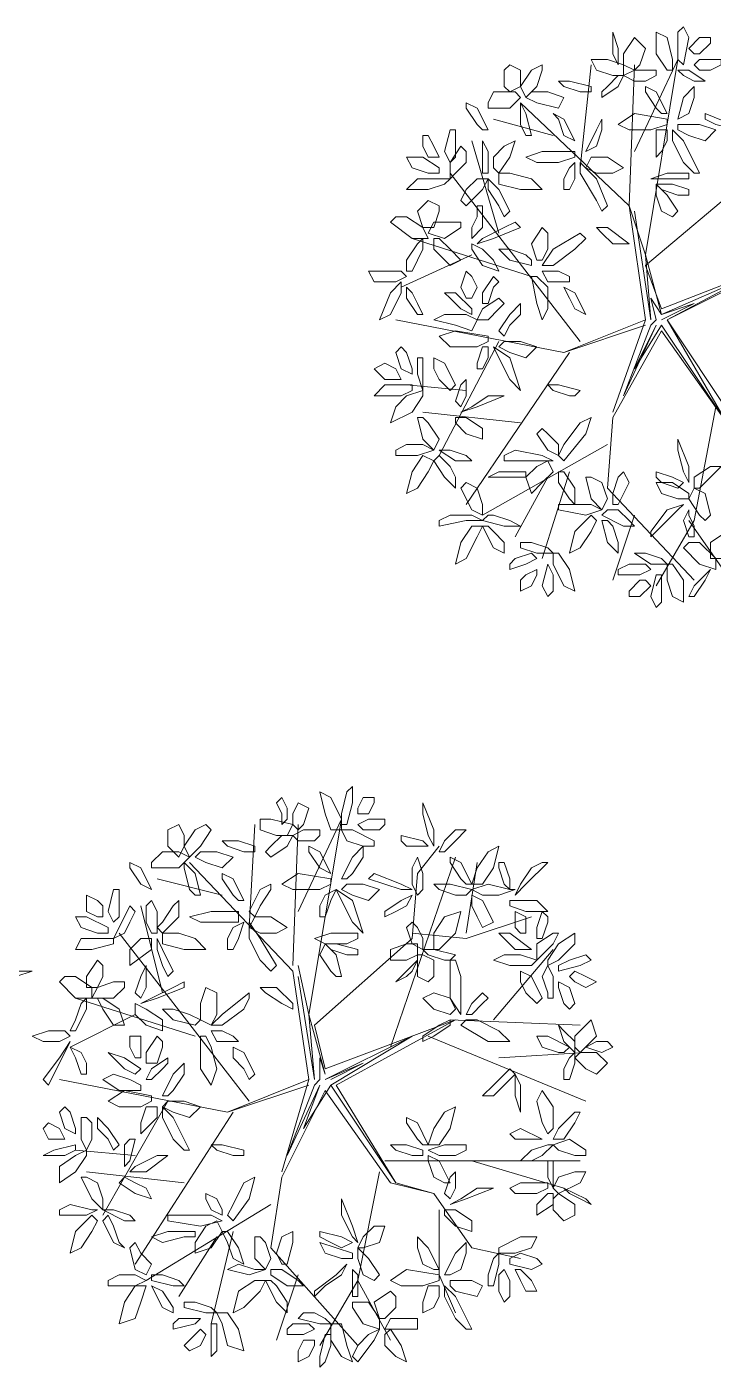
# Model space of a CAD drawing. Header units: millimetres. Extents: x 2576 to 2719, y 1757 to 1977.
# Drawn here: x 2610.64 to 2614.22, y 1833.99 to 1840.96 of the extents above; entities that cross this region are included whole.
import ezdxf

# ---------------------------------------------------------------- set-up
doc = ezdxf.new("R2010")
doc.units = ezdxf.units.MM
doc.layers.add('PDF_0', color=7, linetype='Continuous')

msp = doc.modelspace()

# ---------------------------------------------------------------- linework, layer by layer
at = {"layer": 'PDF_0', "lineweight": 9}
for points in [[(2614.0318, 1840.8231), (2614.0318, 1840.936), (2614.06, 1840.9643), (2614.0883, 1840.9078), (2614.06, 1840.7666), (2614.0318, 1840.7948)], [(2613.7212, 1840.7666), (2613.7212, 1840.7948), (2613.7212, 1840.8513), (2613.6929, 1840.936), (2613.6929, 1840.8795), (2613.6929, 1840.8231)], [(2613.8059, 1840.7383), (2613.7494, 1840.7666), (2613.7494, 1840.8231), (2613.8059, 1840.9078), (2613.8624, 1840.8513), (2613.8341, 1840.7666)], [(2614.0036, 1840.7383), (2613.9753, 1840.7383), (2613.9188, 1840.8231), (2613.9188, 1840.936), (2613.9753, 1840.9078), (2614.0036, 1840.7948)], [(2614.1165, 1840.8231), (2614.0883, 1840.8513), (2614.1448, 1840.9078), (2614.2012, 1840.9078), (2614.2012, 1840.8795), (2614.1448, 1840.8231)], [(2613.2129, 1840.7383), (2613.2129, 1840.6536), (2613.1564, 1840.6254), (2613.1281, 1840.6536), (2613.1281, 1840.7383), (2613.1564, 1840.7666)], [(2613.3258, 1840.7666), (2613.3258, 1840.7383), (2613.2976, 1840.6536), (2613.2411, 1840.5971), (2613.2129, 1840.6536), (2613.2693, 1840.7383)], [(2613.6929, 1840.7101), (2613.6082, 1840.7383), (2613.58, 1840.7948), (2613.6647, 1840.7948), (2613.7494, 1840.7666), (2613.7494, 1840.7101)], [(2614.2012, 1840.7383), (2614.1448, 1840.7383), (2614.1165, 1840.7666), (2614.1448, 1840.7948), (2614.2577, 1840.7948), (2614.2577, 1840.7666)], [(2613.6647, 1840.6536), (2613.7212, 1840.7101), (2613.7494, 1840.7101), (2613.7212, 1840.6536), (2613.6365, 1840.5971), (2613.6365, 1840.6254)], [(2613.8624, 1840.6819), (2613.8059, 1840.6819), (2613.7494, 1840.7101), (2613.8059, 1840.7383), (2613.9188, 1840.7383), (2613.9188, 1840.7101)], [(2614.1165, 1840.6819), (2614.173, 1840.6819), (2614.0883, 1840.7383), (2614.0318, 1840.7383), (2614.06, 1840.7101)], [(2613.0717, 1840.6254), (2613.1846, 1840.6254), (2613.2129, 1840.5971), (2613.1564, 1840.5407), (2613.0434, 1840.5407), (2613.0434, 1840.5689)], [(2613.2411, 1840.5971), (2613.2693, 1840.6254), (2613.3541, 1840.6254), (2613.4388, 1840.5971), (2613.4105, 1840.5407), (2613.2976, 1840.5689)], [(2613.5235, 1840.6254), (2613.4388, 1840.6536), (2613.4105, 1840.6819), (2613.467, 1840.6819), (2613.58, 1840.6536), (2613.58, 1840.6254)], [(2613.9188, 1840.5407), (2613.8624, 1840.6254), (2613.8624, 1840.6536), (2613.9188, 1840.6254), (2613.9753, 1840.5124), (2613.9471, 1840.5124)], [(2614.0883, 1840.5124), (2614.0318, 1840.4842), (2614.06, 1840.5971), (2614.1165, 1840.6536), (2614.1165, 1840.5971)], [(2612.9869, 1840.456), (2612.9305, 1840.5407), (2612.9305, 1840.5689), (2612.9869, 1840.5407), (2613.0434, 1840.4277), (2613.0152, 1840.4277)], [(2613.2129, 1840.456), (2613.2129, 1840.5407), (2613.2129, 1840.5689), (2613.2411, 1840.5124), (2613.2693, 1840.3995), (2613.2411, 1840.3995)], [(2613.4388, 1840.3995), (2613.4953, 1840.3712), (2613.4388, 1840.4842), (2613.3823, 1840.5124), (2613.4105, 1840.4842)], [(2613.6082, 1840.343), (2613.5517, 1840.3148), (2613.6082, 1840.4277), (2613.6365, 1840.4842), (2613.6365, 1840.4277)], [(2613.8906, 1840.4277), (2613.7776, 1840.4277), (2613.7212, 1840.456), (2613.8059, 1840.5124), (2613.9753, 1840.4842), (2613.9753, 1840.456)], [(2614.2295, 1840.456), (2614.3424, 1840.4277), (2614.3989, 1840.4277), (2614.3142, 1840.456), (2614.173, 1840.5124), (2614.173, 1840.4842)], [(2612.874, 1840.3712), (2612.874, 1840.2865), (2612.8457, 1840.2583), (2612.8175, 1840.3148), (2612.8457, 1840.4277), (2612.874, 1840.4277)], [(2613.9188, 1840.2865), (2613.9471, 1840.3148), (2613.9753, 1840.3712), (2613.9753, 1840.4277), (2613.9188, 1840.4277), (2613.9188, 1840.343)], [(2614.06, 1840.2583), (2614.0036, 1840.3712), (2614.0036, 1840.4277), (2614.06, 1840.3712), (2614.1448, 1840.2018), (2614.1165, 1840.2018)], [(2614.0318, 1840.4277), (2614.0318, 1840.456), (2614.1448, 1840.456), (2614.2295, 1840.4277), (2614.173, 1840.3712), (2614.0883, 1840.3995)], [(2612.7893, 1840.2865), (2612.7328, 1840.2865), (2612.7045, 1840.343), (2612.7045, 1840.3995), (2612.7328, 1840.3995), (2612.761, 1840.343)], [(2612.9305, 1840.2583), (2612.874, 1840.2018), (2612.8457, 1840.1736), (2612.8457, 1840.2583), (2612.9022, 1840.343), (2612.9305, 1840.3148)], [(2613.0152, 1840.2583), (2613.0152, 1840.343), (2613.0152, 1840.3712), (2613.0434, 1840.3148), (2613.0434, 1840.2018), (2613.0152, 1840.2018)], [(2613.0717, 1840.2865), (2613.1281, 1840.343), (2613.1846, 1840.3712), (2613.1564, 1840.2865), (2613.0999, 1840.2018), (2613.0717, 1840.23)], [(2612.7328, 1840.2018), (2612.6481, 1840.23), (2612.6198, 1840.2865), (2612.7045, 1840.2865), (2612.7893, 1840.23), (2612.7893, 1840.2018)], [(2613.4105, 1840.2583), (2613.2976, 1840.2583), (2613.2411, 1840.2865), (2613.3258, 1840.3148), (2613.4953, 1840.3148), (2613.4953, 1840.2865)], [(2613.5517, 1840.23), (2613.58, 1840.2865), (2613.6647, 1840.2865), (2613.7494, 1840.23), (2613.6929, 1840.2018), (2613.6082, 1840.2018)], [(2613.0999, 1840.2018), (2613.0999, 1840.1453), (2613.2129, 1840.1171), (2613.3258, 1840.1171), (2613.2693, 1840.1736), (2613.1564, 1840.2018)], [(2613.4388, 1840.1171), (2613.467, 1840.1171), (2613.4953, 1840.1736), (2613.4953, 1840.2583), (2613.467, 1840.23), (2613.4388, 1840.1736)], [(2613.6082, 1840.0606), (2613.5235, 1840.2018), (2613.5235, 1840.2583), (2613.6082, 1840.1736), (2613.6647, 1840.0324), (2613.6365, 1840.0041)], [(2614.0318, 1840.1736), (2613.9471, 1840.1736), (2613.8906, 1840.1736), (2613.9753, 1840.2018), (2614.0883, 1840.2018), (2614.0883, 1840.1736)], [(2612.8457, 1840.1736), (2612.8175, 1840.1453), (2612.7328, 1840.1171), (2612.6198, 1840.1171), (2612.6763, 1840.1736), (2612.761, 1840.1736)], [(2612.9305, 1840.1171), (2612.9869, 1840.1736), (2613.0434, 1840.1736), (2613.0152, 1840.1171), (2612.9305, 1840.0324), (2612.9022, 1840.0606)], [(2613.0999, 1840.0324), (2613.0434, 1840.1171), (2613.0434, 1840.1736), (2613.0999, 1840.1171), (2613.1564, 1840.0041), (2613.1281, 1839.9759)], [(2614.0318, 1840.0888), (2613.9471, 1840.1171), (2613.9188, 1840.1453), (2614.0036, 1840.1453), (2614.0883, 1840.1171), (2614.0883, 1840.0888)], [(2613.9471, 1840.0041), (2613.9188, 1840.0888), (2613.9188, 1840.1453), (2613.9753, 1840.0888), (2614.0318, 1840.0041), (2614.0036, 1839.9759)], [(2612.7893, 1840.0041), (2612.761, 1839.9194), (2612.7045, 1839.9194), (2612.6763, 1840.0041), (2612.7328, 1840.0606), (2612.7893, 1840.0324)], [(2612.9869, 1839.9759), (2612.9587, 1839.9194), (2612.9587, 1839.8629), (2613.0152, 1839.9194), (2613.0152, 1840.0324), (2612.9869, 1840.0324)], [(2612.6198, 1839.9759), (2612.7045, 1839.9194), (2612.7328, 1839.8629), (2612.6481, 1839.8629), (2612.5351, 1839.9476), (2612.5633, 1839.9759)], [(2612.9022, 1839.9476), (2612.9022, 1839.9194), (2612.8175, 1839.8629), (2612.7328, 1839.8912), (2612.761, 1839.9476), (2612.8457, 1839.9476)], [(2613.1281, 1839.9194), (2613.0152, 1839.8629), (2612.9869, 1839.8347), (2613.0717, 1839.8629), (2613.2129, 1839.9194), (2613.1846, 1839.9476)], [(2613.3258, 1839.75), (2613.2976, 1839.75), (2613.2693, 1839.8347), (2613.3258, 1839.9194), (2613.3541, 1839.8912), (2613.3541, 1839.8064)], [(2613.6929, 1839.8347), (2613.6365, 1839.8912), (2613.6082, 1839.9194), (2613.6647, 1839.9194), (2613.7776, 1839.8347), (2613.7494, 1839.8347)], [(2612.6198, 1839.75), (2612.6763, 1839.8347), (2612.7045, 1839.8629), (2612.7045, 1839.8064), (2612.6481, 1839.6935), (2612.6198, 1839.6935)], [(2612.761, 1839.8629), (2612.7893, 1839.8629), (2612.8457, 1839.8064), (2612.9022, 1839.75), (2612.8457, 1839.7217), (2612.761, 1839.8064)], [(2613.4953, 1839.8064), (2613.3823, 1839.7217), (2613.3258, 1839.7217), (2613.3823, 1839.8064), (2613.5235, 1839.8912), (2613.5517, 1839.8629)], [(2612.9587, 1839.8347), (2612.9587, 1839.8064), (2613.0152, 1839.7217), (2613.0999, 1839.6935), (2613.0717, 1839.75), (2613.0152, 1839.8064)], [(2613.2411, 1839.7782), (2613.1564, 1839.8064), (2613.0999, 1839.8064), (2613.1564, 1839.75), (2613.2693, 1839.7217), (2613.2693, 1839.75)], [(2612.6198, 1839.6652), (2612.5916, 1839.6935), (2612.5069, 1839.6935), (2612.4221, 1839.6935), (2612.4504, 1839.637), (2612.5633, 1839.637)], [(2612.9587, 1839.5523), (2612.9305, 1839.5523), (2612.9022, 1839.6088), (2612.9305, 1839.6935), (2612.9587, 1839.6652), (2612.9869, 1839.6088)], [(2613.0717, 1839.6088), (2613.0434, 1839.524), (2613.0152, 1839.524), (2613.0152, 1839.5805), (2613.0717, 1839.6652), (2613.0999, 1839.637)], [(2613.3541, 1839.6088), (2613.3541, 1839.4958), (2613.3258, 1839.4393), (2613.2976, 1839.524), (2613.2693, 1839.6652), (2613.2976, 1839.6652)], [(2613.467, 1839.637), (2613.467, 1839.6652), (2613.4105, 1839.6935), (2613.3258, 1839.6935), (2613.3541, 1839.637), (2613.4388, 1839.637)], [(2612.5351, 1839.4676), (2612.4786, 1839.4393), (2612.5351, 1839.5805), (2612.5916, 1839.637), (2612.5916, 1839.5805)], [(2612.6763, 1839.524), (2612.6481, 1839.5805), (2612.6198, 1839.6088), (2612.6198, 1839.5523), (2612.6763, 1839.4676), (2612.7045, 1839.4676)], [(2612.9022, 1839.4958), (2612.8457, 1839.5523), (2612.8175, 1839.5805), (2612.874, 1839.5805), (2612.9587, 1839.4958), (2612.9587, 1839.4676)], [(2613.4953, 1839.4958), (2613.5517, 1839.4676), (2613.4953, 1839.5805), (2613.4388, 1839.6088), (2613.467, 1839.5523)], [(2613.0999, 1839.4958), (2613.0434, 1839.4393), (2612.9869, 1839.4393), (2613.0152, 1839.4958), (2613.0999, 1839.5523), (2613.1281, 1839.524)], [(2613.1564, 1839.4111), (2613.2129, 1839.4676), (2613.2129, 1839.524), (2613.1564, 1839.4676), (2613.0999, 1839.3828), (2613.1281, 1839.3546)], [(2612.9869, 1839.4393), (2612.9587, 1839.3828), (2612.874, 1839.4111), (2612.761, 1839.4393), (2612.8175, 1839.4676), (2612.9305, 1839.4676)], [(2612.9869, 1839.2981), (2612.8457, 1839.2981), (2612.7893, 1839.3546), (2612.874, 1839.3828), (2613.0434, 1839.3546), (2613.0434, 1839.3264)], [(2612.6198, 1839.2699), (2612.6481, 1839.1852), (2612.6481, 1839.1569), (2612.5916, 1839.1852), (2612.5633, 1839.2699), (2612.5916, 1839.2981)], [(2612.9869, 1839.1852), (2613.0152, 1839.1852), (2613.0434, 1839.2416), (2613.0434, 1839.2981), (2613.0152, 1839.2981), (2612.9869, 1839.2134)], [(2613.1564, 1839.1287), (2613.2129, 1839.0722), (2613.1564, 1839.2416), (2613.0717, 1839.2981), (2613.0999, 1839.2416)], [(2613.0999, 1839.2981), (2613.1281, 1839.3264), (2613.2129, 1839.3264), (2613.2976, 1839.2981), (2613.2411, 1839.2416), (2613.1564, 1839.2699)], [(2612.7045, 1839.2134), (2612.7045, 1839.1287), (2612.7045, 1839.0722), (2612.6763, 1839.1569), (2612.6763, 1839.2416), (2612.7045, 1839.2416)], [(2612.7893, 1839.1287), (2612.761, 1839.1852), (2612.761, 1839.2416), (2612.8175, 1839.2134), (2612.874, 1839.1004), (2612.8457, 1839.0722)], [(2612.5916, 1839.1287), (2612.5633, 1839.1287), (2612.5069, 1839.1287), (2612.4504, 1839.1852), (2612.5069, 1839.2134), (2612.5633, 1839.1852)], [(2612.5916, 1839.044), (2612.5069, 1839.044), (2612.4504, 1839.044), (2612.5069, 1839.1004), (2612.6481, 1839.1004), (2612.6481, 1839.0722)], [(2612.9022, 1839.1004), (2612.9305, 1839.1287), (2612.9305, 1839.044), (2612.9022, 1838.9875), (2612.874, 1839.0157)], [(2613.467, 1839.044), (2613.3823, 1839.0722), (2613.3541, 1839.1004), (2613.4105, 1839.1004), (2613.5235, 1839.0722), (2613.4953, 1839.044)], [(2612.7045, 1839.0722), (2612.7045, 1839.044), (2612.6481, 1838.9592), (2612.5351, 1838.9028), (2612.5633, 1838.9875), (2612.6198, 1839.044)], [(2613.0434, 1839.044), (2613.1281, 1839.044), (2612.9869, 1838.9875), (2612.9022, 1838.9592), (2612.9587, 1838.9875)], [(2612.7328, 1838.9028), (2612.7893, 1838.8181), (2612.761, 1838.7616), (2612.7045, 1838.8181), (2612.6763, 1838.931), (2612.7045, 1838.931)], [(2612.874, 1838.931), (2612.874, 1838.9028), (2612.9305, 1838.8463), (2613.0152, 1838.8181), (2613.0152, 1838.8745), (2612.9305, 1838.931)], [(2613.3258, 1838.8745), (2613.2976, 1838.8463), (2613.3541, 1838.7616), (2613.4105, 1838.7333), (2613.4105, 1838.7898), (2613.3541, 1838.8463)], [(2613.4388, 1838.7898), (2613.5235, 1838.9028), (2613.58, 1838.931), (2613.5517, 1838.8463), (2613.4388, 1838.7051), (2613.4105, 1838.7333)], [(2614.0318, 1838.7616), (2614.0318, 1838.8181), (2614.0883, 1838.6769), (2614.0883, 1838.5921), (2614.06, 1838.6486)], [(2612.6198, 1838.7898), (2612.7045, 1838.7898), (2612.761, 1838.7616), (2612.6763, 1838.7333), (2612.5633, 1838.7333), (2612.5633, 1838.7616)], [(2612.761, 1838.7051), (2612.7045, 1838.7333), (2612.6481, 1838.6486), (2612.6198, 1838.5357), (2612.6763, 1838.5639), (2612.7328, 1838.6486)], [(2612.8457, 1838.6769), (2612.874, 1838.6204), (2612.874, 1838.5639), (2612.8175, 1838.6204), (2612.761, 1838.7051), (2612.7893, 1838.7333)], [(2612.8457, 1838.7616), (2612.7893, 1838.7616), (2612.874, 1838.7051), (2612.9587, 1838.7051), (2612.9305, 1838.7333)], [(2613.1846, 1838.7616), (2613.3258, 1838.7333), (2613.3823, 1838.7051), (2613.2976, 1838.7051), (2613.1281, 1838.7051), (2613.1281, 1838.7333)], [(2613.3541, 1838.7051), (2613.3823, 1838.6486), (2613.3258, 1838.5921), (2613.2693, 1838.5357), (2613.2411, 1838.6204), (2613.2976, 1838.6769)], [(2614.1165, 1838.5639), (2614.1448, 1838.5639), (2614.2012, 1838.6204), (2614.2577, 1838.6769), (2614.2012, 1838.6769), (2614.1165, 1838.6204)], [(2612.9869, 1838.5639), (2613.0152, 1838.4792), (2613.0152, 1838.4227), (2612.9587, 1838.4509), (2612.9022, 1838.5639), (2612.9305, 1838.5921)], [(2613.1846, 1838.6204), (2613.0999, 1838.6204), (2613.0434, 1838.6204), (2613.0999, 1838.6486), (2613.2411, 1838.6486), (2613.2411, 1838.6204)], [(2613.4105, 1838.5921), (2613.467, 1838.5074), (2613.4953, 1838.4792), (2613.4953, 1838.5639), (2613.4388, 1838.6486), (2613.4105, 1838.6486)], [(2613.6365, 1838.5921), (2613.6647, 1838.5074), (2613.6365, 1838.4509), (2613.58, 1838.5074), (2613.5517, 1838.6204), (2613.58, 1838.6204)], [(2613.6929, 1838.5357), (2613.7212, 1838.6204), (2613.7494, 1838.6486), (2613.7776, 1838.5921), (2613.7212, 1838.4792), (2613.6929, 1838.4792)], [(2613.9471, 1838.5921), (2614.0318, 1838.5639), (2614.06, 1838.5921), (2614.0036, 1838.6204), (2613.9188, 1838.6486), (2613.9188, 1838.6204)], [(2614.0883, 1838.5074), (2614.0883, 1838.5357), (2614.0036, 1838.5921), (2613.9188, 1838.5921), (2613.9471, 1838.5357), (2614.0318, 1838.5074)], [(2614.1448, 1838.4227), (2614.0883, 1838.5074), (2614.1165, 1838.5639), (2614.173, 1838.5357), (2614.2012, 1838.4227), (2614.173, 1838.3945)], [(2613.4953, 1838.4792), (2613.58, 1838.4792), (2613.6365, 1838.4509), (2613.5517, 1838.4227), (2613.4105, 1838.4509), (2613.4105, 1838.4792)], [(2613.9471, 1838.3662), (2614.0318, 1838.4509), (2614.06, 1838.4792), (2613.9753, 1838.4509), (2613.8906, 1838.338), (2613.8906, 1838.3097)], [(2612.8457, 1838.4227), (2612.9587, 1838.4227), (2613.0152, 1838.3945), (2612.9305, 1838.3945), (2612.7893, 1838.3662), (2612.7893, 1838.3945)], [(2613.0717, 1838.4227), (2613.1564, 1838.3945), (2613.2129, 1838.3662), (2613.1281, 1838.3662), (2613.0152, 1838.3945), (2613.0434, 1838.4227)], [(2613.6082, 1838.3945), (2613.58, 1838.4227), (2613.4953, 1838.338), (2613.467, 1838.225), (2613.5235, 1838.2533), (2613.58, 1838.338)], [(2613.7212, 1838.4509), (2613.7776, 1838.3945), (2613.8059, 1838.3662), (2613.7494, 1838.3662), (2613.6365, 1838.4227), (2613.6647, 1838.4509)], [(2613.6929, 1838.3662), (2613.7212, 1838.2815), (2613.7212, 1838.225), (2613.6647, 1838.2815), (2613.6365, 1838.3945), (2613.6647, 1838.3945)], [(2614.1165, 1838.3662), (2614.0883, 1838.4227), (2614.0883, 1838.4509), (2614.06, 1838.3945), (2614.0883, 1838.3097), (2614.1165, 1838.3097)], [(2613.0152, 1838.3662), (2612.9587, 1838.3662), (2612.9022, 1838.2815), (2612.874, 1838.1685), (2612.9305, 1838.1968), (2612.9869, 1838.3097)], [(2613.0717, 1838.338), (2613.1281, 1838.2815), (2613.1281, 1838.225), (2613.0717, 1838.2533), (2613.0152, 1838.3662), (2613.0434, 1838.3662)], [(2614.3142, 1838.2533), (2614.2577, 1838.1968), (2614.2012, 1838.1968), (2614.2012, 1838.2815), (2614.286, 1838.338), (2614.3142, 1838.3097)], [(2613.2693, 1838.2815), (2613.3541, 1838.2533), (2613.3823, 1838.225), (2613.2976, 1838.225), (2613.2129, 1838.2533), (2613.2129, 1838.2815)], [(2614.1448, 1838.2815), (2614.2295, 1838.1968), (2614.2295, 1838.1403), (2614.1448, 1838.1685), (2614.06, 1838.2533), (2614.0883, 1838.2815)], [(2613.1846, 1838.1968), (2613.2693, 1838.225), (2613.2976, 1838.1968), (2613.2411, 1838.1685), (2613.1564, 1838.1403), (2613.1564, 1838.1685)], [(2613.3823, 1838.225), (2613.4105, 1838.225), (2613.467, 1838.1403), (2613.4953, 1838.0273), (2613.4388, 1838.0556), (2613.3823, 1838.1685)], [(2613.8624, 1838.225), (2613.8059, 1838.225), (2613.8906, 1838.1685), (2613.9753, 1838.1685), (2613.9471, 1838.1968)], [(2613.2976, 1838.1403), (2613.2976, 1838.1121), (2613.2693, 1838.0556), (2613.2129, 1838.0273), (2613.2129, 1838.0838), (2613.2411, 1838.1121)], [(2613.3823, 1838.1121), (2613.3541, 1838.1685), (2613.3258, 1838.0556), (2613.3541, 1837.9991), (2613.3823, 1838.0273)], [(2613.7776, 1838.1685), (2613.8624, 1838.1685), (2613.8906, 1838.1403), (2613.8341, 1838.1121), (2613.7212, 1838.1121), (2613.7212, 1838.1403)], [(2613.9471, 1838.0556), (2613.9471, 1837.9709), (2613.9188, 1837.9426), (2613.8906, 1837.9991), (2613.9188, 1838.1121), (2613.9471, 1838.1121)], [(2613.9753, 1838.1685), (2614.0036, 1838.1685), (2614.06, 1838.0838), (2614.06, 1837.9709), (2614.0036, 1837.9991), (2613.9753, 1838.0838)], [(2614.1165, 1838.0556), (2614.173, 1838.1121), (2614.2012, 1838.1403), (2614.173, 1838.0838), (2614.1165, 1837.9991), (2614.0883, 1837.9991)], [(2613.8624, 1838.0838), (2613.8906, 1838.0556), (2613.8341, 1837.9991), (2613.7776, 1837.9991), (2613.7776, 1838.0273), (2613.8341, 1838.0838)], [(2612.2809, 1836.8695), (2612.3092, 1836.9825), (2612.3374, 1837.0107), (2612.3374, 1836.926), (2612.3092, 1836.813), (2612.2809, 1836.813)], [(2611.9703, 1836.813), (2611.9986, 1836.8413), (2611.9986, 1836.8978), (2611.9703, 1836.9542), (2611.9421, 1836.926), (2611.9703, 1836.8695)], [(2612.055, 1836.7848), (2612.0268, 1836.813), (2612.0268, 1836.8695), (2612.055, 1836.926), (2612.1115, 1836.8978), (2612.0833, 1836.813)], [(2612.2809, 1836.7848), (2612.2245, 1836.7848), (2612.1962, 1836.8695), (2612.168, 1836.9825), (2612.2245, 1836.9542), (2612.2809, 1836.8413)], [(2612.3657, 1836.8695), (2612.3657, 1836.8978), (2612.3939, 1836.9542), (2612.4504, 1836.9542), (2612.4504, 1836.926), (2612.4221, 1836.8695)], [(2612.7045, 1836.8695), (2612.7045, 1836.926), (2612.761, 1836.7848), (2612.761, 1836.7001), (2612.7328, 1836.7566)], [(2611.462, 1836.7566), (2611.462, 1836.7001), (2611.4338, 1836.6436), (2611.3773, 1836.7001), (2611.3773, 1836.7848), (2611.4338, 1836.813)], [(2611.575, 1836.813), (2611.6032, 1836.7848), (2611.5467, 1836.7001), (2611.4902, 1836.6436), (2611.462, 1836.7001), (2611.5185, 1836.7848)], [(2611.9421, 1836.7566), (2611.8574, 1836.7848), (2611.8574, 1836.8413), (2611.9138, 1836.8413), (2612.0268, 1836.813), (2611.9986, 1836.7566)], [(2612.1397, 1836.7283), (2612.055, 1836.7283), (2612.0268, 1836.7566), (2612.0833, 1836.7848), (2612.168, 1836.7848), (2612.168, 1836.7566)], [(2612.3939, 1836.7001), (2612.3092, 1836.7283), (2612.2809, 1836.7848), (2612.3374, 1836.7848), (2612.4504, 1836.7283), (2612.4504, 1836.7001)], [(2612.4786, 1836.7848), (2612.3939, 1836.7848), (2612.3657, 1836.813), (2612.4221, 1836.8413), (2612.5069, 1836.8413), (2612.5069, 1836.813)], [(2612.7893, 1836.6718), (2612.8175, 1836.6718), (2612.874, 1836.7283), (2612.9305, 1836.7848), (2612.874, 1836.7848), (2612.8175, 1836.7283)], [(2611.7726, 1836.6718), (2611.6879, 1836.7001), (2611.6597, 1836.7283), (2611.7444, 1836.7283), (2611.8291, 1836.7001), (2611.8291, 1836.6718)], [(2611.9138, 1836.7001), (2611.9703, 1836.7566), (2612.0268, 1836.7566), (2611.9986, 1836.7001), (2611.9138, 1836.6436), (2611.8856, 1836.6718)], [(2612.6198, 1836.7001), (2612.7045, 1836.7001), (2612.7328, 1836.7001), (2612.7045, 1836.7283), (2612.5916, 1836.7566), (2612.5916, 1836.7283)], [(2611.349, 1836.6718), (2611.4338, 1836.6718), (2611.4902, 1836.6436), (2611.4338, 1836.5871), (2611.2926, 1836.5871), (2611.2926, 1836.6154)], [(2611.5185, 1836.6436), (2611.5467, 1836.6718), (2611.6314, 1836.6718), (2611.7162, 1836.6436), (2611.6597, 1836.5871), (2611.575, 1836.6154)], [(2612.168, 1836.5871), (2612.2245, 1836.5589), (2612.168, 1836.6718), (2612.1115, 1836.7001), (2612.1115, 1836.6718)], [(2612.3374, 1836.5589), (2612.3939, 1836.6436), (2612.3939, 1836.7001), (2612.3374, 1836.6436), (2612.2809, 1836.5306), (2612.3092, 1836.5306)], [(2612.6763, 1836.4459), (2612.7045, 1836.4742), (2612.7045, 1836.5589), (2612.6763, 1836.6436), (2612.6481, 1836.5871), (2612.6481, 1836.5024)], [(2612.9022, 1836.5306), (2612.8457, 1836.6154), (2612.8457, 1836.6436), (2612.9022, 1836.6154), (2612.9587, 1836.5024), (2612.9305, 1836.5024)], [(2612.9587, 1836.5024), (2613.0152, 1836.5024), (2613.0717, 1836.5871), (2613.0999, 1836.7001), (2613.0434, 1836.6718), (2612.9869, 1836.5871)], [(2611.2361, 1836.5024), (2611.2926, 1836.4742), (2611.2361, 1836.5871), (2611.1796, 1836.6154), (2611.1796, 1836.5871)], [(2611.4902, 1836.4742), (2611.462, 1836.5871), (2611.462, 1836.6154), (2611.5185, 1836.5589), (2611.5467, 1836.4459), (2611.5185, 1836.4459)], [(2613.0999, 1836.5871), (2613.1281, 1836.5024), (2613.1564, 1836.4742), (2613.1564, 1836.5306), (2613.1281, 1836.6154), (2613.0999, 1836.6154)], [(2613.2693, 1836.5871), (2613.2129, 1836.5024), (2613.1846, 1836.4459), (2613.2411, 1836.5024), (2613.3541, 1836.6154), (2613.3258, 1836.6154)], [(2611.7162, 1836.4459), (2611.6597, 1836.5306), (2611.6597, 1836.5589), (2611.7162, 1836.5306), (2611.7726, 1836.4177), (2611.7444, 1836.4177)], [(2611.8574, 1836.3894), (2611.9138, 1836.4742), (2611.9138, 1836.5024), (2611.8574, 1836.4742), (2611.8009, 1836.3612), (2611.8291, 1836.333)], [(2612.168, 1836.4742), (2612.0268, 1836.4742), (2611.9703, 1836.5024), (2612.055, 1836.5589), (2612.2245, 1836.5306), (2612.2245, 1836.5024)], [(2612.2809, 1836.4742), (2612.3092, 1836.5024), (2612.3939, 1836.5024), (2612.4786, 1836.4742), (2612.4221, 1836.4177), (2612.3374, 1836.4459)], [(2612.5069, 1836.5024), (2612.5916, 1836.4742), (2612.6481, 1836.4742), (2612.5916, 1836.5024), (2612.4504, 1836.5589), (2612.4221, 1836.5306)], [(2612.874, 1836.4459), (2612.7893, 1836.4742), (2612.761, 1836.5024), (2612.8457, 1836.5024), (2612.9587, 1836.4742), (2612.9305, 1836.4459)], [(2613.0999, 1836.4459), (2613.0152, 1836.4459), (2612.9587, 1836.4742), (2613.0434, 1836.5024), (2613.1564, 1836.4742), (2613.1846, 1836.4742)], [(2611.0384, 1836.333), (2611.0102, 1836.333), (2610.9537, 1836.3612), (2610.9537, 1836.4459), (2611.0102, 1836.4177), (2611.0384, 1836.3894)], [(2611.1231, 1836.4177), (2611.1231, 1836.333), (2611.0949, 1836.3047), (2611.0666, 1836.3612), (2611.0949, 1836.4742), (2611.1231, 1836.4742)], [(2612.168, 1836.333), (2612.1962, 1836.333), (2612.2245, 1836.4177), (2612.2527, 1836.4742), (2612.1962, 1836.4459), (2612.168, 1836.3894)], [(2612.3374, 1836.3047), (2612.3939, 1836.2482), (2612.3374, 1836.4177), (2612.2527, 1836.4742), (2612.2809, 1836.4177)], [(2612.5633, 1836.3612), (2612.6198, 1836.3894), (2612.6481, 1836.4459), (2612.5916, 1836.4177), (2612.5069, 1836.3612), (2612.5069, 1836.333)], [(2612.9869, 1836.333), (2612.9587, 1836.3894), (2612.9587, 1836.4459), (2613.0152, 1836.4177), (2613.0717, 1836.3047), (2613.0152, 1836.2765)], [(2611.1796, 1836.3047), (2611.1514, 1836.2482), (2611.0949, 1836.22), (2611.1231, 1836.2765), (2611.1796, 1836.3894), (2611.2078, 1836.3612)], [(2611.2643, 1836.3047), (2611.2643, 1836.3894), (2611.2926, 1836.4177), (2611.3208, 1836.3612), (2611.3208, 1836.2482), (2611.2926, 1836.2482)], [(2611.349, 1836.3047), (2611.4055, 1836.3894), (2611.4338, 1836.4177), (2611.4338, 1836.333), (2611.349, 1836.2482), (2611.3208, 1836.2765)], [(2611.6879, 1836.3047), (2611.5467, 1836.3047), (2611.4902, 1836.333), (2611.6032, 1836.3612), (2611.7444, 1836.3612), (2611.7444, 1836.3047)], [(2612.761, 1836.1635), (2612.7893, 1836.1635), (2612.874, 1836.2482), (2612.9022, 1836.3612), (2612.8175, 1836.333), (2612.761, 1836.2482)], [(2613.1564, 1836.4177), (2613.1564, 1836.3894), (2613.2411, 1836.3612), (2613.3541, 1836.3612), (2613.2976, 1836.4177), (2613.2129, 1836.4177)], [(2613.2411, 1836.2482), (2613.2129, 1836.2482), (2613.1846, 1836.2765), (2613.1846, 1836.3612), (2613.2411, 1836.333), (2613.2411, 1836.2765)], [(2613.3541, 1836.3047), (2613.3258, 1836.22), (2613.2976, 1836.22), (2613.2976, 1836.2765), (2613.3258, 1836.3612), (2613.3541, 1836.333)], [(2611.0102, 1836.2482), (2610.9254, 1836.2765), (2610.8972, 1836.333), (2610.9537, 1836.333), (2611.0666, 1836.2765), (2611.0666, 1836.2482)], [(2611.6879, 1836.1635), (2611.7162, 1836.1635), (2611.7444, 1836.22), (2611.7726, 1836.3047), (2611.7162, 1836.2765), (2611.6879, 1836.22)], [(2611.8009, 1836.2765), (2611.8291, 1836.333), (2611.9138, 1836.333), (2611.9986, 1836.2765), (2611.9421, 1836.2482), (2611.8574, 1836.2482)], [(2611.8574, 1836.107), (2611.8009, 1836.22), (2611.8009, 1836.3047), (2611.8574, 1836.22), (2611.9421, 1836.0788), (2611.9138, 1836.0506)], [(2612.6763, 1836.2765), (2612.7045, 1836.22), (2612.7045, 1836.1635), (2612.6481, 1836.1918), (2612.6198, 1836.2765), (2612.6481, 1836.3047)], [(2611.0949, 1836.22), (2611.0949, 1836.1918), (2610.9819, 1836.1635), (2610.8972, 1836.1635), (2610.9254, 1836.22), (2611.0384, 1836.22)], [(2611.1796, 1836.1635), (2611.2361, 1836.22), (2611.2926, 1836.22), (2611.2926, 1836.1635), (2611.1796, 1836.0788), (2611.1796, 1836.107)], [(2611.349, 1836.0788), (2611.3208, 1836.1635), (2611.3208, 1836.22), (2611.349, 1836.1635), (2611.4055, 1836.0506), (2611.3773, 1836.0223)], [(2611.349, 1836.2482), (2611.349, 1836.1918), (2611.462, 1836.1635), (2611.575, 1836.1635), (2611.5185, 1836.22), (2611.4338, 1836.2482)], [(2612.3092, 1836.1918), (2612.1962, 1836.1918), (2612.1397, 1836.22), (2612.2245, 1836.2482), (2612.3657, 1836.2482), (2612.3657, 1836.22)], [(2613.1846, 1836.1635), (2613.1281, 1836.22), (2613.0999, 1836.2482), (2613.1564, 1836.2482), (2613.2693, 1836.1635), (2613.2411, 1836.1635)], [(2613.3823, 1836.1918), (2613.3258, 1836.1353), (2613.2976, 1836.107), (2613.2976, 1836.1918), (2613.3823, 1836.2482), (2613.4105, 1836.2482)], [(2613.3541, 1836.0788), (2613.3541, 1836.107), (2613.4105, 1836.1918), (2613.4953, 1836.2482), (2613.4953, 1836.1918), (2613.4105, 1836.107)], [(2612.2245, 1836.0506), (2612.168, 1836.1353), (2612.1962, 1836.1918), (2612.2527, 1836.1353), (2612.2809, 1836.0223), (2612.2527, 1836.0223)], [(2612.3092, 1836.1353), (2612.2245, 1836.1635), (2612.1962, 1836.1918), (2612.2527, 1836.1918), (2612.3657, 1836.1635), (2612.3657, 1836.1353)], [(2612.6763, 1836.1918), (2612.6763, 1836.1353), (2612.6198, 1836.107), (2612.5351, 1836.107), (2612.5351, 1836.1635), (2612.6198, 1836.1918)], [(2612.8175, 1836.107), (2612.7328, 1836.1353), (2612.7045, 1836.1635), (2612.761, 1836.1635), (2612.874, 1836.1353), (2612.8457, 1836.107)], [(2611.0384, 1836.0223), (2611.0102, 1835.9658), (2610.9537, 1835.9658), (2610.9537, 1836.0223), (2611.0102, 1836.107), (2611.0384, 1836.0788)], [(2612.6763, 1836.107), (2612.6198, 1836.0506), (2612.5633, 1835.9941), (2612.6198, 1836.0223), (2612.6481, 1836.0506)], [(2612.761, 1836.107), (2612.761, 1836.0223), (2612.7328, 1835.9941), (2612.6763, 1836.0223), (2612.6763, 1836.1353), (2612.7045, 1836.1353)], [(2612.9022, 1836.0223), (2612.9022, 1835.8811), (2612.9022, 1835.8246), (2612.8457, 1835.9094), (2612.8457, 1836.107), (2612.874, 1836.107)], [(2613.2976, 1836.107), (2613.2693, 1836.0788), (2613.1564, 1836.0788), (2613.0717, 1836.107), (2613.1281, 1836.1353), (2613.2129, 1836.1353)], [(2613.467, 1836.107), (2613.5517, 1836.1353), (2613.58, 1836.107), (2613.5235, 1836.0788), (2613.4105, 1836.0506), (2613.4105, 1836.0788)], [(2610.5018, 1836.0506), (2610.5301, 1836.0223), (2610.5866, 1836.0223), (2610.6713, 1836.0506), (2610.6148, 1836.0506), (2610.5583, 1836.0506)], [(2610.8972, 1836.0223), (2610.9819, 1835.9658), (2610.9819, 1835.9094), (2610.8972, 1835.9094), (2610.8125, 1835.9941), (2610.8407, 1836.0223)], [(2611.2361, 1836.0223), (2611.2643, 1836.0788), (2611.2643, 1835.9658), (2611.2361, 1835.9094), (2611.2078, 1835.9376)], [(2613.2411, 1835.9376), (2613.2129, 1835.9941), (2613.2129, 1836.0506), (2613.2693, 1836.0223), (2613.3258, 1835.9094), (2613.2976, 1835.8811)], [(2613.3541, 1835.9376), (2613.3258, 1836.0223), (2613.3541, 1836.0788), (2613.3823, 1836.0223), (2613.3823, 1835.9094), (2613.3541, 1835.9094)], [(2613.467, 1836.0223), (2613.4953, 1836.0506), (2613.5517, 1836.0223), (2613.6082, 1835.9941), (2613.5517, 1835.9658), (2613.4953, 1835.9941)], [(2611.1514, 1835.9941), (2611.1514, 1835.9658), (2611.0949, 1835.9094), (2610.9819, 1835.9094), (2611.0102, 1835.9658), (2611.0949, 1835.9941)], [(2611.4055, 1835.9658), (2611.2926, 1835.9094), (2611.2361, 1835.8811), (2611.3208, 1835.9094), (2611.462, 1835.9658), (2611.462, 1835.9941)], [(2611.6032, 1835.7682), (2611.5467, 1835.7964), (2611.5467, 1835.8811), (2611.575, 1835.9658), (2611.6314, 1835.9376), (2611.6314, 1835.8246)], [(2611.9703, 1835.8811), (2611.8856, 1835.9376), (2611.8574, 1835.9658), (2611.9421, 1835.9658), (2612.0268, 1835.8811), (2612.0268, 1835.8529)], [(2613.4388, 1835.8811), (2613.4105, 1835.9658), (2613.4105, 1835.9941), (2613.467, 1835.9658), (2613.4953, 1835.8811), (2613.467, 1835.8529)], [(2610.8972, 1835.7964), (2610.9254, 1835.8811), (2610.9537, 1835.9094), (2610.9537, 1835.8529), (2610.8972, 1835.7399), (2610.869, 1835.7399)], [(2611.0102, 1835.9094), (2611.0384, 1835.9094), (2611.1231, 1835.8529), (2611.1514, 1835.7682), (2611.0949, 1835.7682), (2611.0384, 1835.8529)], [(2611.2078, 1835.8811), (2611.2078, 1835.8246), (2611.2643, 1835.7682), (2611.349, 1835.7399), (2611.349, 1835.7964), (2611.2643, 1835.8529)], [(2611.7726, 1835.8529), (2611.6597, 1835.7682), (2611.6032, 1835.7682), (2611.6597, 1835.8246), (2611.8009, 1835.9376), (2611.8009, 1835.9094)], [(2612.874, 1835.8529), (2612.8457, 1835.8246), (2612.761, 1835.8529), (2612.7045, 1835.9094), (2612.761, 1835.9376), (2612.8457, 1835.9094)], [(2613.0434, 1835.9094), (2613.0152, 1835.9376), (2612.9587, 1835.8811), (2612.9305, 1835.8246), (2612.9587, 1835.8246), (2613.0152, 1835.8811)], [(2611.4902, 1835.8246), (2611.4055, 1835.8529), (2611.349, 1835.8529), (2611.4055, 1835.7964), (2611.5185, 1835.7682), (2611.5467, 1835.7964)], [(2610.869, 1835.7117), (2610.8407, 1835.7399), (2610.756, 1835.7399), (2610.6713, 1835.7117), (2610.7278, 1835.6834), (2610.8125, 1835.6834)], [(2611.7444, 1835.6834), (2611.7162, 1835.7117), (2611.6597, 1835.7399), (2611.6032, 1835.7399), (2611.6314, 1835.6834), (2611.6879, 1835.6834)], [(2612.7893, 1835.7682), (2612.7045, 1835.7117), (2612.7045, 1835.6834), (2612.761, 1835.7117), (2612.8457, 1835.7682), (2612.8457, 1835.7964)], [(2612.9869, 1835.7964), (2613.0999, 1835.7399), (2613.1564, 1835.6834), (2613.0434, 1835.6834), (2612.9022, 1835.7682), (2612.9305, 1835.7964)], [(2613.4388, 1835.7399), (2613.4105, 1835.7682), (2613.4388, 1835.6834), (2613.4953, 1835.627), (2613.4953, 1835.6834)], [(2613.4953, 1835.7117), (2613.5517, 1835.7682), (2613.58, 1835.7964), (2613.6082, 1835.7117), (2613.5235, 1835.627), (2613.4953, 1835.6552)], [(2610.7842, 1835.514), (2610.8407, 1835.627), (2610.869, 1835.6834), (2610.8125, 1835.5987), (2610.7278, 1835.4858), (2610.756, 1835.4575)], [(2611.2361, 1835.5987), (2611.2078, 1835.5987), (2611.1796, 1835.6552), (2611.1796, 1835.7117), (2611.2361, 1835.7117), (2611.2361, 1835.627)], [(2611.349, 1835.6552), (2611.3208, 1835.5705), (2611.2643, 1835.5705), (2611.2643, 1835.627), (2611.3208, 1835.7117), (2611.349, 1835.6834)], [(2611.6032, 1835.6552), (2611.6314, 1835.5423), (2611.6032, 1835.4575), (2611.5467, 1835.5423), (2611.5467, 1835.7117), (2611.575, 1835.7117)], [(2613.4105, 1835.627), (2613.3258, 1835.6552), (2613.2976, 1835.7117), (2613.3541, 1835.7117), (2613.467, 1835.6552), (2613.4388, 1835.627)], [(2613.5517, 1835.6552), (2613.6365, 1835.627), (2613.6929, 1835.6552), (2613.6647, 1835.6834), (2613.6082, 1835.6834)], [(2610.9537, 1835.5705), (2610.9254, 1835.627), (2610.869, 1835.6552), (2610.8972, 1835.5987), (2610.9254, 1835.514), (2610.9537, 1835.514)], [(2611.1514, 1835.5423), (2611.0949, 1835.5987), (2611.0666, 1835.627), (2611.1514, 1835.5987), (2611.2361, 1835.5423), (2611.2078, 1835.514)], [(2611.349, 1835.5423), (2611.2926, 1835.4858), (2611.2643, 1835.4858), (2611.2926, 1835.5423), (2611.3773, 1835.5987), (2611.3773, 1835.5705)], [(2611.7726, 1835.5423), (2611.7162, 1835.5987), (2611.7162, 1835.6552), (2611.7726, 1835.627), (2611.8291, 1835.514), (2611.8009, 1835.4858)], [(2613.4388, 1835.5423), (2613.467, 1835.5987), (2613.4953, 1835.627), (2613.4953, 1835.5705), (2613.467, 1835.4858), (2613.4388, 1835.4858)], [(2613.4953, 1835.5987), (2613.5235, 1835.627), (2613.6082, 1835.627), (2613.6647, 1835.5705), (2613.6082, 1835.514), (2613.5517, 1835.5423)], [(2611.4055, 1835.4293), (2611.462, 1835.514), (2611.462, 1835.5705), (2611.4055, 1835.514), (2611.349, 1835.4011), (2611.3773, 1835.4011)], [(2613.1564, 1835.4858), (2613.0717, 1835.4011), (2613.0152, 1835.4011), (2613.0717, 1835.4575), (2613.1564, 1835.5423), (2613.1846, 1835.514)], [(2611.2361, 1835.4575), (2611.2361, 1835.4293), (2611.1231, 1835.4293), (2611.0384, 1835.4858), (2611.0949, 1835.514), (2611.1796, 1835.4858)], [(2613.2129, 1835.4575), (2613.1846, 1835.514), (2613.1846, 1835.4011), (2613.2129, 1835.3163), (2613.2129, 1835.3728)], [(2611.2361, 1835.3446), (2611.1231, 1835.3446), (2611.0666, 1835.3728), (2611.1514, 1835.4293), (2611.2926, 1835.4011), (2611.2926, 1835.3728)], [(2613.3541, 1835.2034), (2613.3823, 1835.2316), (2613.3823, 1835.3446), (2613.3258, 1835.4293), (2613.2976, 1835.3728), (2613.3258, 1835.2599)], [(2610.869, 1835.3163), (2610.8972, 1835.2316), (2610.8972, 1835.2034), (2610.8407, 1835.2316), (2610.8125, 1835.3163), (2610.8407, 1835.3446)], [(2611.2361, 1835.2034), (2611.2643, 1835.2316), (2611.3208, 1835.2881), (2611.3208, 1835.3446), (2611.2643, 1835.3446), (2611.2361, 1835.2599)], [(2611.349, 1835.3446), (2611.3773, 1835.3728), (2611.462, 1835.3728), (2611.5467, 1835.3446), (2611.4902, 1835.2881), (2611.4055, 1835.3163)], [(2611.4055, 1835.1751), (2611.349, 1835.2881), (2611.349, 1835.3446), (2611.4055, 1835.2881), (2611.4902, 1835.1187), (2611.462, 1835.1187)], [(2612.7328, 1835.1469), (2612.7893, 1835.1469), (2612.8457, 1835.2316), (2612.874, 1835.3446), (2612.8175, 1835.3163), (2612.761, 1835.2316)], [(2613.4953, 1835.2599), (2613.4388, 1835.1751), (2613.3823, 1835.1751), (2613.4105, 1835.2316), (2613.4953, 1835.3163), (2613.5235, 1835.3163)], [(2610.8407, 1835.1751), (2610.8125, 1835.1751), (2610.756, 1835.1751), (2610.7278, 1835.2316), (2610.756, 1835.2599), (2610.8125, 1835.2316)], [(2610.9819, 1835.2599), (2610.9819, 1835.1751), (2610.9537, 1835.1187), (2610.9254, 1835.1751), (2610.9254, 1835.2881), (2610.9537, 1835.2881)], [(2611.0666, 1835.1751), (2611.0102, 1835.2316), (2611.0102, 1835.2881), (2611.0666, 1835.2316), (2611.1231, 1835.1469), (2611.0949, 1835.1187)], [(2612.6763, 1835.1751), (2612.6198, 1835.2599), (2612.6198, 1835.2881), (2612.6763, 1835.2599), (2612.7328, 1835.1469), (2612.7045, 1835.1469)], [(2611.1514, 1835.1469), (2611.1514, 1835.0622), (2611.1514, 1835.0339), (2611.1796, 1835.0622), (2611.2078, 1835.1751), (2611.1796, 1835.1751)], [(2613.2693, 1835.1751), (2613.3258, 1835.1751), (2613.2129, 1835.2316), (2613.1564, 1835.2034), (2613.1846, 1835.1751)], [(2613.4953, 1835.0904), (2613.4105, 1835.1187), (2613.3823, 1835.1469), (2613.467, 1835.1751), (2613.5517, 1835.1187), (2613.5517, 1835.0904)], [(2610.8407, 1835.0904), (2610.756, 1835.0904), (2610.7278, 1835.0904), (2610.7842, 1835.1187), (2610.8972, 1835.1469), (2610.8972, 1835.1187)], [(2610.9537, 1835.1187), (2610.9537, 1835.0904), (2610.8972, 1835.0057), (2610.8125, 1834.9492), (2610.8125, 1835.0339), (2610.8972, 1835.0904)], [(2611.7162, 1835.0904), (2611.6314, 1835.1187), (2611.6032, 1835.1469), (2611.6597, 1835.1469), (2611.7726, 1835.1187), (2611.7726, 1835.0904)], [(2612.6481, 1835.0904), (2612.5633, 1835.1187), (2612.5351, 1835.1469), (2612.6198, 1835.1469), (2612.7045, 1835.1187), (2612.7045, 1835.0904)], [(2612.874, 1835.0904), (2612.7893, 1835.0904), (2612.7328, 1835.1187), (2612.8175, 1835.1469), (2612.9305, 1835.1469), (2612.9305, 1835.1187)], [(2613.3258, 1835.0904), (2613.2693, 1835.0622), (2613.2129, 1835.0622), (2613.2693, 1835.1187), (2613.3541, 1835.1469), (2613.3823, 1835.1469)], [(2611.3208, 1835.0904), (2611.3773, 1835.0904), (2611.2643, 1835.0057), (2611.1796, 1835.0057), (2611.2078, 1835.0339)], [(2612.761, 1834.9775), (2612.7328, 1835.0622), (2612.7328, 1835.0904), (2612.7893, 1835.0622), (2612.8457, 1834.9492), (2612.8175, 1834.9492)], [(2613.3823, 1835.0339), (2613.3823, 1834.9492), (2613.3823, 1834.921), (2613.3541, 1834.9775), (2613.3541, 1835.0622), (2613.3823, 1835.0622)], [(2611.0102, 1834.9492), (2611.0384, 1834.8645), (2611.0384, 1834.808), (2610.9819, 1834.8645), (2610.9254, 1834.9775), (2610.9537, 1834.9775)], [(2611.1514, 1834.9775), (2611.1231, 1834.9492), (2611.2078, 1834.8927), (2611.2926, 1834.8645), (2611.2643, 1834.921), (2611.2078, 1834.9492)], [(2611.7162, 1834.8363), (2611.7726, 1834.9492), (2611.8291, 1834.9775), (2611.8009, 1834.8645), (2611.7162, 1834.7515), (2611.6879, 1834.7798)], [(2612.8457, 1834.9775), (2612.874, 1835.0057), (2612.874, 1834.921), (2612.8457, 1834.8645), (2612.8175, 1834.8927)], [(2613.4105, 1834.9775), (2613.4953, 1835.0057), (2613.5517, 1835.0057), (2613.5235, 1834.9492), (2613.4105, 1834.8927), (2613.3823, 1834.921)], [(2612.9869, 1834.921), (2613.0717, 1834.921), (2612.9305, 1834.8645), (2612.8457, 1834.8363), (2612.9022, 1834.8645)], [(2613.2976, 1834.8927), (2613.1846, 1834.8927), (2613.1564, 1834.921), (2613.2129, 1834.9492), (2613.3541, 1834.9492), (2613.3541, 1834.921)], [(2613.4388, 1834.921), (2613.467, 1834.8927), (2613.5235, 1834.8645), (2613.58, 1834.8363), (2613.5517, 1834.8645), (2613.4953, 1834.8927)], [(2610.869, 1834.8363), (2610.9819, 1834.808), (2611.0102, 1834.808), (2610.9537, 1834.7798), (2610.8125, 1834.7798), (2610.8125, 1834.808)], [(2611.575, 1834.8927), (2611.575, 1834.8645), (2611.6032, 1834.808), (2611.6597, 1834.7798), (2611.6597, 1834.808), (2611.6314, 1834.8645)], [(2612.2809, 1834.7798), (2612.2809, 1834.8645), (2612.3374, 1834.7233), (2612.3657, 1834.6386), (2612.3374, 1834.6668)], [(2613.2976, 1834.8363), (2613.2976, 1834.7798), (2613.3823, 1834.8363), (2613.3823, 1834.8927), (2613.3541, 1834.8927)], [(2613.3823, 1834.8645), (2613.4105, 1834.8927), (2613.4953, 1834.8363), (2613.4953, 1834.7798), (2613.4388, 1834.7515), (2613.3823, 1834.808)], [(2611.0102, 1834.7515), (2610.9819, 1834.7798), (2610.8972, 1834.6951), (2610.869, 1834.5821), (2610.9254, 1834.6103), (2610.9819, 1834.6951)], [(2611.0949, 1834.808), (2611.0384, 1834.808), (2611.1514, 1834.7515), (2611.2078, 1834.7515), (2611.1796, 1834.7798)], [(2611.0949, 1834.7233), (2611.1231, 1834.6386), (2611.1514, 1834.6103), (2611.0949, 1834.6386), (2611.0384, 1834.7515), (2611.0666, 1834.7798)], [(2611.462, 1834.7798), (2611.6032, 1834.7798), (2611.6597, 1834.7515), (2611.5467, 1834.7233), (2611.3773, 1834.7515), (2611.3773, 1834.7798)], [(2612.8175, 1834.808), (2612.8175, 1834.7798), (2612.874, 1834.7233), (2612.9587, 1834.6951), (2612.9587, 1834.7515), (2612.874, 1834.808)], [(2611.462, 1834.6668), (2611.349, 1834.6386), (2611.2926, 1834.6668), (2611.3773, 1834.6951), (2611.5185, 1834.6951), (2611.5185, 1834.6668)], [(2611.6314, 1834.7515), (2611.6597, 1834.6951), (2611.6032, 1834.6103), (2611.5185, 1834.5821), (2611.5185, 1834.6386), (2611.575, 1834.7233)], [(2611.6879, 1834.6386), (2611.7162, 1834.5539), (2611.7726, 1834.5256), (2611.7444, 1834.6103), (2611.6879, 1834.6951), (2611.6597, 1834.6951)], [(2611.9421, 1834.5821), (2611.9703, 1834.6668), (2612.0268, 1834.6951), (2612.0268, 1834.6386), (2611.9986, 1834.5256), (2611.9703, 1834.5256)], [(2612.2245, 1834.6386), (2612.2809, 1834.6103), (2612.3374, 1834.6386), (2612.2809, 1834.6668), (2612.168, 1834.6951), (2612.168, 1834.6668)], [(2612.3657, 1834.6103), (2612.3939, 1834.6103), (2612.4786, 1834.6386), (2612.5069, 1834.7233), (2612.4504, 1834.7233), (2612.3939, 1834.6668)], [(2611.2361, 1834.5821), (2611.2926, 1834.5256), (2611.2643, 1834.4691), (2611.2078, 1834.4974), (2611.1796, 1834.6103), (2611.2078, 1834.6386)], [(2611.8856, 1834.6386), (2611.9138, 1834.5539), (2611.8856, 1834.4974), (2611.8291, 1834.5539), (2611.8291, 1834.6668), (2611.8574, 1834.6668)], [(2612.3374, 1834.5539), (2612.3374, 1834.5821), (2612.2527, 1834.6103), (2612.168, 1834.6386), (2612.1962, 1834.5821), (2612.2809, 1834.5539)], [(2612.7045, 1834.5256), (2612.6763, 1834.6103), (2612.6763, 1834.6668), (2612.7328, 1834.6103), (2612.7893, 1834.4974), (2612.761, 1834.4974)], [(2612.9022, 1834.4974), (2612.9305, 1834.5821), (2612.9305, 1834.6386), (2612.874, 1834.5821), (2612.8175, 1834.4691), (2612.8457, 1834.4691)], [(2613.0999, 1834.5821), (2613.0999, 1834.6103), (2613.2129, 1834.6668), (2613.2976, 1834.6668), (2613.2693, 1834.6103), (2613.1846, 1834.5821)], [(2612.3939, 1834.4691), (2612.3657, 1834.5539), (2612.3657, 1834.6103), (2612.4221, 1834.5539), (2612.4786, 1834.4691), (2612.4504, 1834.4409)], [(2613.0434, 1834.4691), (2613.0717, 1834.5539), (2613.0999, 1834.5821), (2613.0999, 1834.5256), (2613.0717, 1834.4127), (2613.0434, 1834.4127)], [(2613.2129, 1834.5821), (2613.2976, 1834.5539), (2613.3258, 1834.5256), (2613.2693, 1834.4974), (2613.1564, 1834.5256), (2613.1564, 1834.5539)], [(2611.7444, 1834.5256), (2611.6879, 1834.4974), (2611.8009, 1834.4691), (2611.8856, 1834.4974), (2611.8291, 1834.4974)], [(2611.9703, 1834.4974), (2612.055, 1834.4409), (2612.0833, 1834.4127), (2611.9986, 1834.4127), (2611.9138, 1834.4691), (2611.9138, 1834.4974)], [(2612.1962, 1834.4127), (2612.2809, 1834.4691), (2612.3092, 1834.5256), (2612.2527, 1834.4691), (2612.1397, 1834.3844), (2612.1397, 1834.3562)], [(2612.3657, 1834.3844), (2612.3657, 1834.4691), (2612.3374, 1834.4974), (2612.3374, 1834.4409), (2612.3374, 1834.3562), (2612.3657, 1834.3562)], [(2612.7045, 1834.4127), (2612.5916, 1834.4127), (2612.5351, 1834.4409), (2612.6198, 1834.4974), (2612.7893, 1834.4691), (2612.7893, 1834.4409)], [(2613.0999, 1834.3844), (2613.0999, 1834.4691), (2613.1281, 1834.4974), (2613.1564, 1834.4409), (2613.1564, 1834.3562), (2613.1281, 1834.3279)], [(2613.1846, 1834.4974), (2613.2129, 1834.4974), (2613.2693, 1834.4409), (2613.2976, 1834.3844), (2613.2411, 1834.3844), (2613.2129, 1834.4409)], [(2611.1231, 1834.4691), (2611.2078, 1834.4691), (2611.2643, 1834.4409), (2611.2078, 1834.4127), (2611.0666, 1834.4127), (2611.0666, 1834.4409)], [(2611.2643, 1834.4127), (2611.2078, 1834.4127), (2611.1514, 1834.3279), (2611.1231, 1834.215), (2611.2078, 1834.2432), (2611.2361, 1834.3279)], [(2611.349, 1834.4691), (2611.4338, 1834.4409), (2611.462, 1834.4127), (2611.4055, 1834.4127), (2611.2926, 1834.4409), (2611.2926, 1834.4691)], [(2611.349, 1834.3844), (2611.2926, 1834.4127), (2611.349, 1834.2997), (2611.4055, 1834.2715), (2611.4055, 1834.2997)], [(2611.8856, 1834.4409), (2611.8291, 1834.4409), (2611.7444, 1834.3844), (2611.7162, 1834.2715), (2611.7726, 1834.2997), (2611.8574, 1834.3844)], [(2611.9421, 1834.4127), (2611.9986, 1834.3279), (2611.9986, 1834.2715), (2611.9421, 1834.3279), (2611.8856, 1834.4409), (2611.9138, 1834.4409)], [(2612.7045, 1834.2715), (2612.761, 1834.2997), (2612.7893, 1834.3562), (2612.7893, 1834.4127), (2612.7328, 1834.4127), (2612.7045, 1834.3279)], [(2612.874, 1834.2432), (2612.8175, 1834.3562), (2612.8175, 1834.4127), (2612.874, 1834.3562), (2612.9587, 1834.1867), (2612.9305, 1834.1867)], [(2612.8457, 1834.4127), (2612.8457, 1834.4409), (2612.9587, 1834.4409), (2613.0152, 1834.4127), (2612.9869, 1834.3562), (2612.874, 1834.3844)], [(2612.5633, 1834.2997), (2612.5069, 1834.2432), (2612.4786, 1834.2432), (2612.4504, 1834.3279), (2612.5351, 1834.3844), (2612.5633, 1834.3562)], [(2611.5185, 1834.3279), (2611.6032, 1834.2997), (2611.6314, 1834.2715), (2611.575, 1834.2715), (2611.462, 1834.2997), (2611.462, 1834.3279)], [(2611.6314, 1834.2715), (2611.6879, 1834.2715), (2611.7444, 1834.1867), (2611.7726, 1834.0738), (2611.6879, 1834.102), (2611.6597, 1834.215)], [(2612.1397, 1834.2715), (2612.1962, 1834.2432), (2612.2245, 1834.215), (2612.168, 1834.215), (2612.055, 1834.2432), (2612.0833, 1834.2715)], [(2612.4221, 1834.3279), (2612.4786, 1834.2432), (2612.4786, 1834.1867), (2612.3939, 1834.215), (2612.3374, 1834.2997), (2612.3374, 1834.3279)], [(2611.4338, 1834.2432), (2611.5185, 1834.2432), (2611.5467, 1834.2432), (2611.5185, 1834.215), (2611.4055, 1834.1867), (2611.4055, 1834.215)], [(2611.6314, 1834.1585), (2611.6314, 1834.0738), (2611.6032, 1834.0455), (2611.6032, 1834.102), (2611.6032, 1834.215), (2611.6314, 1834.215)], [(2612.0268, 1834.215), (2612.1115, 1834.215), (2612.1397, 1834.1867), (2612.0833, 1834.1585), (2611.9986, 1834.1585), (2611.9986, 1834.1867)], [(2612.2245, 1834.215), (2612.2809, 1834.215), (2612.3092, 1834.102), (2612.3374, 1834.0173), (2612.2809, 1834.0455), (2612.2245, 1834.1303)], [(2612.6763, 1834.2432), (2612.6763, 1834.1867), (2612.5916, 1834.1867), (2612.5069, 1834.1867), (2612.5351, 1834.2432), (2612.6198, 1834.2432)], [(2611.5467, 1834.1867), (2611.575, 1834.1585), (2611.5467, 1834.102), (2611.4902, 1834.0738), (2611.462, 1834.102), (2611.5185, 1834.1585)], [(2612.1397, 1834.1303), (2612.1397, 1834.102), (2612.1115, 1834.0455), (2612.055, 1834.0173), (2612.055, 1834.0738), (2612.0833, 1834.1303)], [(2612.2245, 1834.102), (2612.1962, 1834.0173), (2612.168, 1833.9891), (2612.168, 1834.0455), (2612.1962, 1834.1585), (2612.2245, 1834.1585)], [(2612.3657, 1834.102), (2612.4221, 1834.1585), (2612.4786, 1834.1867), (2612.4504, 1834.1303), (2612.3657, 1834.0173), (2612.3374, 1834.0455)], [(2612.5069, 1834.1585), (2612.5351, 1834.1867), (2612.5916, 1834.102), (2612.6198, 1834.0173), (2612.5633, 1834.0455), (2612.5069, 1834.102)]]:
    msp.add_lwpolyline(points, close=True, dxfattribs=at)
for points in [[(2613.5235, 1840.23), (2613.58, 1840.7666)], [(2613.8059, 1840.3148), (2614.0318, 1840.7948), (2613.8624, 1839.7782), (2613.7776, 1840.0324), (2613.8059, 1840.7666)], [(2613.8059, 1840.0041), (2613.8906, 1839.4393), (2613.8624, 1839.7782), (2613.9471, 1839.4676), (2614.3989, 1839.6652), (2613.9753, 1839.4393), (2614.5966, 1839.75), (2613.9471, 1839.4958), (2613.8624, 1839.7217), (2614.3989, 1840.1736), (2614.3989, 1840.5124), (2614.5401, 1840.6536)], [(2613.6929, 1838.9592), (2613.8624, 1839.4393), (2613.7776, 1840.0324), (2613.2129, 1840.5689)], [(2613.3823, 1840.3995), (2613.0717, 1840.4842)], [(2613.0999, 1839.8912), (2612.9587, 1840.3712)], [(2613.5235, 1839.3264), (2612.8457, 1840.2018)], [(2613.2693, 1839.6652), (2612.6481, 1839.8629)], [(2612.9587, 1839.7782), (2612.5916, 1839.6088)], [(2613.9471, 1839.4393), (2614.1165, 1839.524), (2613.9471, 1839.4676), (2613.8906, 1839.5523), (2613.9188, 1839.4393), (2613.8906, 1839.4111), (2613.7494, 1839.044), (2613.9188, 1839.4111), (2613.8059, 1839.1852), (2613.9471, 1839.4111), (2614.286, 1838.9028), (2613.9753, 1839.4393), (2614.3142, 1838.931), (2614.5119, 1838.8463)], [(2613.4388, 1839.2699), (2612.5633, 1839.4393)], [(2613.8624, 1839.4111), (2613.4388, 1839.2699), (2613.8624, 1839.4393)], [(2614.9637, 1838.5074), (2614.6813, 1838.5639), (2614.5119, 1838.8463), (2614.286, 1838.9028), (2613.9471, 1839.3828), (2613.6929, 1838.931), (2613.6647, 1838.5639), (2614.1165, 1838.0838)], [(2613.0999, 1839.3264), (2612.7893, 1838.7333)], [(2613.467, 1839.2699), (2612.9305, 1838.4792)], [(2612.9305, 1839.0722), (2612.6198, 1839.1004)], [(2613.2129, 1838.9028), (2612.7045, 1838.9592)], [(2614.2295, 1838.9875), (2614.1165, 1838.3945), (2613.9188, 1838.0556)], [(2613.6647, 1838.7898), (2613.0152, 1838.4227)], [(2613.3541, 1838.6204), (2613.1846, 1838.3097)], [(2613.467, 1838.6486), (2613.3258, 1838.1968)], [(2613.8059, 1838.4227), (2613.6929, 1838.0838)], [(2614.0883, 1838.3945), (2614.286, 1838.1121)], [(2611.8009, 1836.2765), (2611.8291, 1836.813)], [(2612.0268, 1836.0788), (2612.055, 1836.813)], [(2612.055, 1836.3612), (2612.2809, 1836.8413), (2612.1115, 1835.8246), (2612.055, 1836.0788)], [(2612.7893, 1836.7001), (2612.6763, 1836.5589), (2612.6481, 1836.22), (2612.1397, 1835.7682), (2612.1962, 1835.5423), (2612.874, 1835.7964), (2612.2527, 1835.4575), (2612.5633, 1834.9492), (2612.761, 1834.8927)], [(2612.5351, 1835.6552), (2612.874, 1836.6436)], [(2611.9703, 1835.0057), (2612.1115, 1835.4858), (2612.0268, 1836.0506), (2611.4902, 1836.6154)], [(2612.9305, 1836.2482), (2612.9869, 1836.6154)], [(2611.6597, 1836.4459), (2611.3208, 1836.5306)], [(2611.349, 1835.9376), (2611.2361, 1836.3894)], [(2612.6481, 1836.2482), (2612.9305, 1836.22), (2613.2693, 1836.333)], [(2611.8009, 1835.3728), (2611.1231, 1836.2482)], [(2613.0717, 1835.7964), (2613.3823, 1836.1635)], [(2612.055, 1836.0223), (2612.1397, 1835.4858), (2612.1115, 1835.8246), (2612.1962, 1835.514), (2612.168, 1835.5987), (2612.168, 1835.4858), (2612.1397, 1835.4575), (2611.9986, 1835.0904), (2612.168, 1835.4575), (2612.0833, 1835.2316), (2612.2245, 1835.4575), (2612.6481, 1835.7117), (2612.1962, 1835.4858), (2612.3939, 1835.5705), (2612.2245, 1835.4858)], [(2611.5185, 1835.7117), (2610.8972, 1835.9094)], [(2611.2078, 1835.8246), (2610.869, 1835.6552)], [(2612.8457, 1835.7964), (2613.5235, 1835.7682)], [(2612.7328, 1835.7117), (2613.5517, 1835.3728)], [(2613.0999, 1835.5987), (2613.5517, 1835.627)], [(2611.6879, 1835.3163), (2610.8125, 1835.4858)], [(2612.1115, 1835.4575), (2611.6879, 1835.3163), (2612.1115, 1835.4858)], [(2612.2245, 1835.4575), (2612.5633, 1834.9492), (2612.2245, 1835.4575)], [(2613.2129, 1834.5539), (2612.9587, 1834.6103), (2612.761, 1834.8927), (2612.5351, 1834.9492), (2612.1962, 1835.4293), (2611.9703, 1834.9775), (2611.9138, 1834.6103), (2612.3657, 1834.102)], [(2611.3773, 1835.3728), (2611.0384, 1834.7798)], [(2611.7162, 1835.3163), (2611.2078, 1834.5256)], [(2611.2078, 1835.0904), (2610.8972, 1835.1187)], [(2612.5069, 1835.0622), (2613.5235, 1835.0622)], [(2612.9587, 1835.0622), (2613.4388, 1834.921)], [(2611.462, 1834.9492), (2610.9537, 1835.0057)], [(2612.4786, 1835.0057), (2612.3657, 1834.4409)], [(2611.9138, 1834.8363), (2611.2643, 1834.4409)], [(2612.7893, 1834.808), (2612.7893, 1834.4691), (2612.874, 1834.2715)], [(2611.7162, 1834.6951), (2611.6032, 1834.215)], [(2611.6314, 1834.6668), (2611.4338, 1834.3562)], [(2612.055, 1834.4691), (2611.9421, 1834.1303)], [(2612.5351, 1834.1303), (2612.3657, 1834.4409), (2612.168, 1834.102)]]:
    msp.add_lwpolyline(points, dxfattribs=at)

doc.saveas('drawing.dxf')
